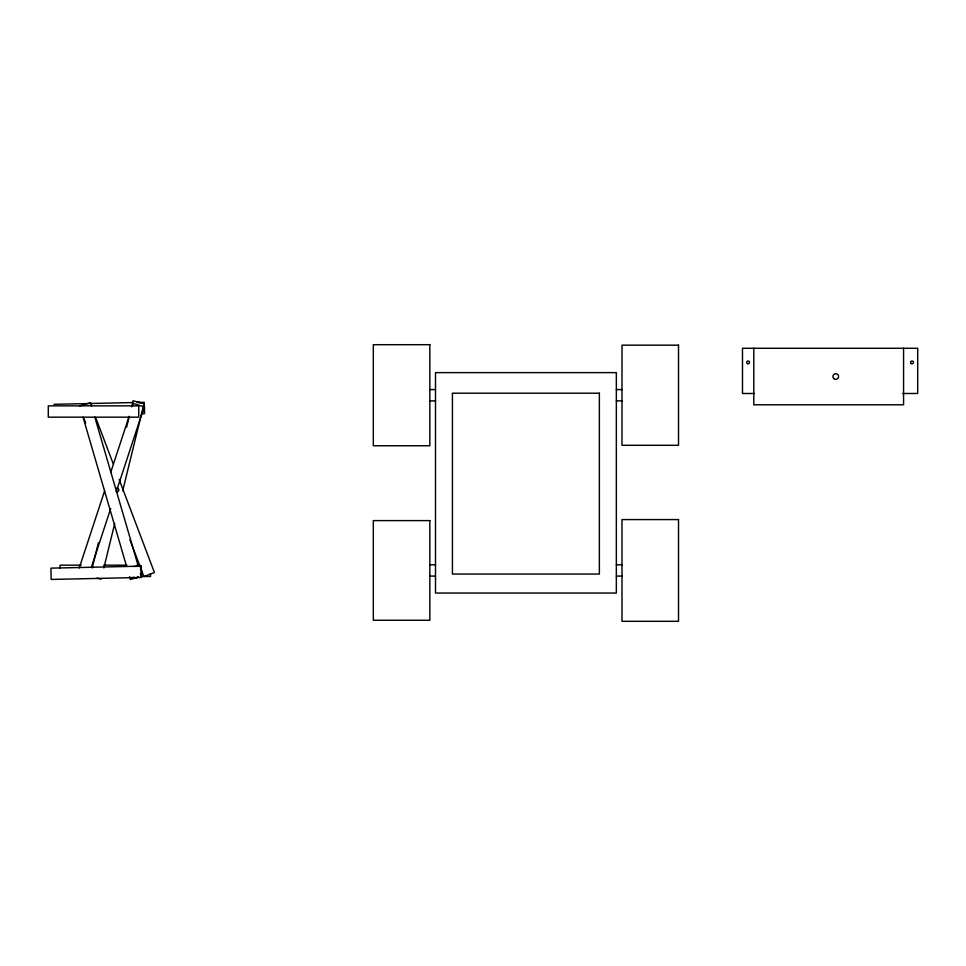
<?xml version="1.0" encoding="UTF-8"?>
<svg xmlns="http://www.w3.org/2000/svg" width="966" height="966" viewBox="0 0 966 966"><rect width="100%" height="100%" fill="white"/><g stroke="black" fill="none" stroke-linecap="round" stroke-linejoin="round"><path stroke-width="1.45" d="M92.217 567.996L98.375 542.795M126.631 427.141L129.142 416.889M131.593 406.831L133.067 400.781L144.055 403.462L122.694 490.885M103.857 567.996L114.725 523.524M79.224 568.056L104.666 490.752M110.788 472.132L129.154 416.298M132.463 406.288L133.405 403.414L144.139 406.952L116.343 491.416M91.372 567.296L110.692 508.599M140.782 574.758L141.434 571.8A5.856 5.856 0 0 0 140.529 568.902M141.519 413.037L142.727 412.108A5.856 5.856 0 0 0 144.429 407.966L143.644 405.044M138.367 577.149L135.832 577.885L132.873 577.233M79.743 405.853L90.599 402.689L91.516 405.853M138.549 577.1L130.41 579.467L129.565 576.581M116.427 488.204C119.772 487.057 119.543 493.034 116.331 491.682M133.839 566.45L136.87 566.33M137.051 402.327L141.495 402.907M53.903 404.319L132.632 402.568M138.283 402.448L144.308 402.315L144.562 413.617L141.543 413.677M429.834 389.576L435.497 389.576M616.344 389.576L621.995 389.576M754.47 393.488L742.492 393.488L742.492 348.279L917.7 348.279L917.7 393.488L902.727 393.488M429.834 400.878L435.497 400.878M616.344 400.878L621.995 400.878M429.834 564.784L435.497 564.784M616.344 564.784L621.995 564.784M81.18 565.17L60.073 565.17L60.073 567.996M103.785 565.17L126.788 565.17M136.943 565.17L140.13 565.17M429.834 576.086L435.497 576.086M616.344 576.086L621.995 576.086M141.459 576.473L150.503 576.473L150.503 573.647M97.011 578.151L101.128 579.153M95.682 417.493L113.3 464.006M119.18 479.51L154.427 572.524L143.862 576.533L129.975 539.885M84.042 418.689L85.648 422.915M94.813 417.155L138.319 566.209M140.42 573.418L141.265 576.304M83.04 417.167L126.618 566.474M903.572 348.279L903.572 404.79L753.794 404.79L753.794 348.279M141.314 566.148L50.908 568.153L51.162 579.443L141.567 577.451L141.314 566.148M429.834 344.693L373.323 344.693L373.323 445.761L429.834 445.761L429.834 344.693M678.518 345.164L621.995 345.164L621.995 445.302L678.518 445.302L678.518 345.164M616.344 372.622L435.497 372.622L435.497 593.039L616.344 593.039L616.344 372.622M599.367 393.198L452.426 393.198L452.426 574.058L599.367 574.058L599.367 393.198M138.73 405.853L48.3 405.853L48.3 417.167L138.73 417.167L138.73 405.853M678.518 519.575L621.995 519.575L621.995 621.307L678.518 621.307L678.518 519.575M429.834 520.602L373.323 520.602L373.323 620.269L429.834 620.269L429.834 520.602M911.047 363.409A1.413 1.413 0 0 0 913.413 362.769A1.413 1.413 0 0 0 911.687 361.043A1.413 1.413 0 0 0 911.047 363.409M747.442 363.627A1.413 1.413 0 0 0 749.556 362.407A1.413 1.413 0 0 0 747.442 361.187A1.413 1.413 0 0 0 747.442 363.627M833.755 378.539A2.826 2.826 0 0 0 838.476 377.271A2.826 2.826 0 0 0 835.022 373.806A2.826 2.826 0 0 0 833.755 378.539"/></g></svg>
